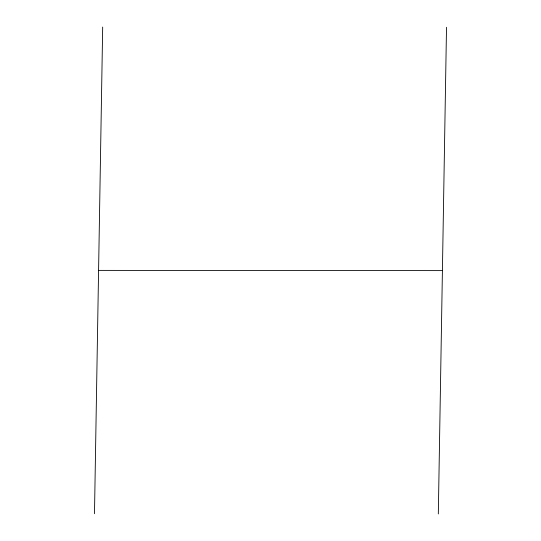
<?xml version="1.0" encoding="UTF-8"?>
<svg xmlns="http://www.w3.org/2000/svg" width="541" height="541" viewBox="0 0 541 541"><rect width="100%" height="100%" fill="white"/><g stroke="black" fill="none" stroke-linecap="round" stroke-linejoin="round"><path stroke-width="0.81" d="M94.486 513.713L102.682 27.05M438.318 513.95L446.514 27.287M98.584 270.385L442.416 270.615"/></g></svg>
